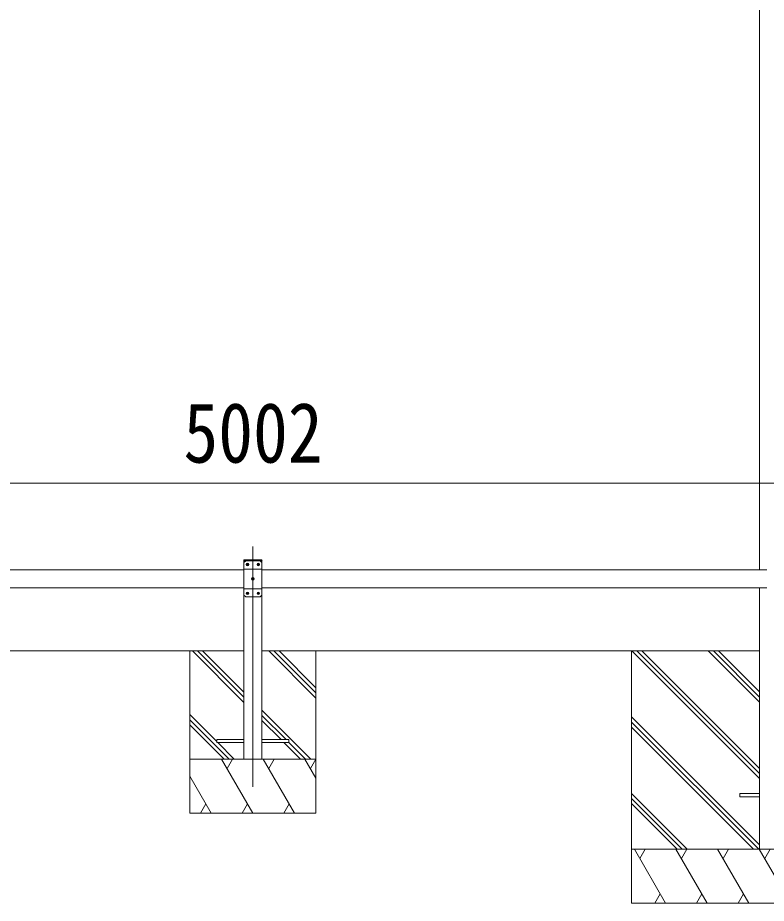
# Model space of a CAD drawing. Units: millimetres at full size; details may follow other scales. Extents: x -9783 to 9892, y -6828 to 6752.
# Drawn here: x -288 to 1788, y -4157 to -1700 of the extents above; entities that cross this region are included whole.
import ezdxf
from ezdxf.enums import TextEntityAlignment as Align

# ---------------------------------------------------------------- set-up
doc = ezdxf.new("R2010")
doc.units = ezdxf.units.MM
doc.header["$LTSCALE"] = 35
for name, color, linetype, lineweight in [('0-0_0', 7, 'Continuous', 9), ('0-1_本体', 4, 'Continuous', 9), ('0-2_部品', 7, 'Continuous', 9), ('0-4_TABLE1', 3, 'Continuous', 9), ('0-5_DIM1', 3, 'Continuous', 9), ('0-8_PARTS2', 2, 'Continuous', 9), ('0-A_寸法', 6, 'Continuous', 9)]:
    doc.layers.add(name, color=color, linetype=linetype, lineweight=lineweight)
doc.styles.add('ＭＳ ゴシック', font='')
doc.styles.get('ＭＳ ゴシック').set_extended_font_data('MS Gothic')

msp = doc.modelspace()

# ---------------------------------------------------------------- linework, layer by layer
at = {"layer": '0-0_0'}
for p, q in [((339.1, -3456.63), (-1040.7, -3456.63)), ((189.1, -3906.63), (189.1, -3456.63)), ((339.1, -3599.4), (196.33, -3456.63)), ((339.1, -3585.25), (210.47, -3456.63)), ((339.1, -3571.11), (224.61, -3456.63)), ((1768.89, -3456.63), (389.1, -3456.63)), ((539.1, -3587.26), (408.46, -3456.63)), ((539.1, -3573.12), (422.6, -3456.63)), ((539.1, -3558.98), (436.75, -3456.63)), ((539.1, -3456.63), (539.1, -3906.63)), ((1414.09, -3456.63), (1414.09, -4156.63)), ((1768.89, -3810.69), (1414.83, -3456.63)), ((1768.89, -3796.55), (1428.97, -3456.63)), ((1768.89, -3782.41), (1443.11, -3456.63)), ((1768.89, -3598.56), (1626.96, -3456.63)), ((1768.89, -3584.42), (1641.11, -3456.63)), ((1768.89, -3570.28), (1655.25, -3456.63)), ((264.1, -3708.24), (189.1, -3633.24)), ((524.62, -3756.63), (389.1, -3621.11)), ((456.47, -3702.63), (389.1, -3635.25)), ((298.34, -3756.63), (189.1, -3647.39)), ((442.33, -3702.63), (389.1, -3649.4)), ((1768.89, -3994.54), (1414.09, -3639.74)), ((1766.84, -4006.63), (1414.09, -3653.88)), ((284.2, -3756.63), (189.1, -3661.53)), ((1752.7, -4006.63), (1414.09, -3668.03)), ((312.48, -3756.63), (266.48, -3710.63)), ((496.33, -3756.63), (450.33, -3710.63)), ((510.48, -3756.63), (464.1, -3710.25)), ((539.1, -3756.63), (189.1, -3756.63)), ((364.09, -3906.63), (277.49, -3756.63)), ((292.49, -3782.61), (307.49, -3756.63)), ((479.56, -3906.63), (392.96, -3756.63)), ((407.96, -3782.61), (422.96, -3756.63)), ((539.1, -3809.75), (508.43, -3756.63)), ((523.43, -3782.61), (538.43, -3756.63)), ((248.62, -3906.63), (189.1, -3803.53)), ((1568.85, -4006.63), (1414.09, -3851.87)), ((233.62, -3880.65), (218.62, -3906.63)), ((349.09, -3880.65), (334.09, -3906.63)), ((464.56, -3880.65), (449.56, -3906.63)), ((1554.71, -4006.63), (1414.09, -3866.02)), ((1540.57, -4006.63), (1414.09, -3880.16)), ((539.1, -3906.63), (189.1, -3906.63)), ((1414.09, -4006.63), (2214.09, -4006.63)), ((1508.57, -4156.63), (1421.97, -4006.63)), ((1451.97, -4006.63), (1436.97, -4032.61)), ((1624.04, -4156.63), (1537.44, -4006.63)), ((1567.44, -4006.63), (1552.44, -4032.61)), ((1739.51, -4156.63), (1652.91, -4006.63)), ((1667.91, -4032.61), (1682.91, -4006.63)), ((1854.98, -4156.63), (1768.38, -4006.63)), ((1783.38, -4032.61), (1798.38, -4006.63)), ((1493.57, -4130.65), (1478.57, -4156.63)), ((1609.04, -4130.65), (1594.04, -4156.63)), ((1724.51, -4130.65), (1709.51, -4156.63)), ((2214.09, -4156.63), (1414.09, -4156.63))]:
    msp.add_line(p, q, dxfattribs=at)
at = {"layer": '0-1_本体'}
for p, q in [((1769.09, -830.25), (1769.09, -3231.63)), ((1769.09, -3281.63), (1769.09, -4006.63))]:
    msp.add_line(p, q, dxfattribs=at)
at = {"layer": '0-2_部品', "color": 4}
for p, q in [((389.1, -3702.63), (464.1, -3702.63)), ((339.1, -3710.63), (264.1, -3710.63)), ((1714.09, -3852.13), (1714.09, -3861.13)), ((1768.89, -3852.13), (1714.09, -3852.13)), ((1768.89, -3861.13), (1714.09, -3861.13))]:
    msp.add_line(p, q, dxfattribs=at)
for points in [[(264.1, -3710.63), (264.1, -3702.63), (339.1, -3702.63)], [(464.1, -3702.63), (464.1, -3710.63), (389.1, -3710.63)]]:
    msp.add_lwpolyline(points, dxfattribs=at)
at = {"layer": '0-4_TABLE1'}
for p, q in [((338.8, -3206.63), (338.9, -3204.58)), ((389.4, -3206.63), (338.8, -3206.63)), ((344.1, -3206.63), (339.1, -3211.63)), ((339.1, -3211.63), (339.1, -3301.63)), ((388.29, -3203.63), (339.9, -3203.63)), ((384.1, -3206.63), (344.1, -3206.63)), ((347.84, -3216.21), (347, -3216.21)), ((350.36, -3217.05), (351.2, -3217.05)), ((377.84, -3216.21), (377, -3216.21)), ((380.36, -3217.05), (381.2, -3217.05)), ((384.1, -3206.63), (389.1, -3211.63)), ((389.1, -3301.63), (389.1, -3211.63)), ((389.4, -3206.63), (389.29, -3204.58)), ((389.1, -3229.33), (339.1, -3229.33)), ((362.84, -3256.21), (362, -3256.21)), ((365.36, -3257.05), (366.2, -3257.05)), ((389.1, -3283.93), (339.1, -3283.93)), ((344.1, -3306.63), (339.1, -3301.63)), ((344.1, -3306.63), (384.1, -3306.63)), ((347.84, -3296.21), (347, -3296.21)), ((350.36, -3297.05), (351.2, -3297.05)), ((377.84, -3296.21), (377, -3296.21)), ((380.36, -3297.05), (381.2, -3297.05)), ((384.1, -3306.63), (389.1, -3301.63))]:
    msp.add_line(p, q, dxfattribs=at)
for points in [[(347, -3216.21), (347, -3217.05), (347.84, -3217.05)], [(349.52, -3215.37), (349.52, -3214.53), (348.68, -3214.53), (348.68, -3215.37)], [(348.68, -3217.89), (348.68, -3218.73), (349.52, -3218.73), (349.52, -3217.89)], [(351.2, -3217.05), (351.2, -3216.21), (350.36, -3216.21)], [(377, -3216.21), (377, -3217.05), (377.84, -3217.05)], [(379.52, -3215.37), (379.52, -3214.53), (378.68, -3214.53), (378.68, -3215.37)], [(378.68, -3217.89), (378.68, -3218.73), (379.52, -3218.73), (379.52, -3217.89)], [(381.2, -3217.05), (381.2, -3216.21), (380.36, -3216.21)], [(362, -3256.21), (362, -3257.05), (362.84, -3257.05)], [(364.52, -3255.37), (364.52, -3254.53), (363.68, -3254.53), (363.68, -3255.37)], [(363.68, -3257.89), (363.68, -3258.73), (364.52, -3258.73), (364.52, -3257.89)], [(366.2, -3257.05), (366.2, -3256.21), (365.36, -3256.21)], [(347, -3296.21), (347, -3297.05), (347.84, -3297.05)], [(349.52, -3295.37), (349.52, -3294.53), (348.68, -3294.53), (348.68, -3295.37)], [(348.68, -3297.89), (348.68, -3298.73), (349.52, -3298.73), (349.52, -3297.89)], [(351.2, -3297.05), (351.2, -3296.21), (350.36, -3296.21)], [(377, -3296.21), (377, -3297.05), (377.84, -3297.05)], [(379.52, -3295.37), (379.52, -3294.53), (378.68, -3294.53), (378.68, -3295.37)], [(378.68, -3297.89), (378.68, -3298.73), (379.52, -3298.73), (379.52, -3297.89)], [(381.2, -3297.05), (381.2, -3296.21), (380.36, -3296.21)]]:
    msp.add_lwpolyline(points, dxfattribs=at)
for centre in [(349.1, -3216.63), (379.1, -3216.63), (364.1, -3256.63), (349.1, -3296.63), (379.1, -3296.63)]:
    msp.add_circle(centre, 3.5, dxfattribs=at)
for centre, radius, start, end in [((339.9, -3204.63), 1, 90, 176.99994), ((347.84, -3215.37), 0.84, 270, 0), ((347.84, -3217.89), 0.84, 0, 90), ((350.36, -3215.37), 0.84, 180, 270), ((350.36, -3217.89), 0.84, 90, 180), ((377.84, -3215.37), 0.84, 270, 0), ((377.84, -3217.89), 0.84, 0, 90), ((380.36, -3215.37), 0.84, 180, 270), ((380.36, -3217.89), 0.84, 90, 180), ((388.29, -3204.63), 1, 3.00011, 90), ((362.84, -3255.37), 0.84, 270, 0), ((362.84, -3257.89), 0.84, 0, 90), ((365.36, -3255.37), 0.84, 180, 270), ((365.36, -3257.89), 0.84, 90, 180), ((347.84, -3295.37), 0.84, 270, 0), ((347.84, -3297.89), 0.84, 0, 90), ((350.36, -3295.37), 0.84, 180, 270), ((350.36, -3297.89), 0.84, 90, 180), ((377.84, -3295.37), 0.84, 270, 0), ((377.84, -3297.89), 0.84, 0, 90), ((380.36, -3295.37), 0.84, 180, 270), ((380.36, -3297.89), 0.84, 90, 180)]:
    msp.add_arc(centre, radius, start, end, dxfattribs=at)
at = {"layer": '0-5_DIM1'}
for p, q in [((339.1, -3756.63), (339.1, -3206.63)), ((389.1, -3206.63), (339.1, -3206.63)), ((389.1, -3756.63), (389.1, -3206.63)), ((339.1, -3231.63), (-1060.9, -3231.63)), ((1789.09, -3231.63), (389.1, -3231.63)), ((339.1, -3281.63), (-1060.9, -3281.63)), ((1789.09, -3281.63), (389.1, -3281.63))]:
    msp.add_line(p, q, dxfattribs=at)
at = {"layer": '0-8_PARTS2'}
msp.add_line((364.1, -3833.19), (364.1, -3167.15), dxfattribs=at)
at = {"layer": '0-A_寸法'}
msp.add_line((2865.09, -2991.16), (-2136.9, -2991.16), dxfattribs=at)

# ---------------------------------------------------------------- texts
at = {"layer": '0-A_寸法', "color": 7, "style": 'ＭＳ ゴシック', "width": 0.85}
msp.add_text('5002', height=166.8, dxfattribs=at).set_placement((171.6, -2984.16), align=Align.BOTTOM_LEFT)

doc.saveas('drawing.dxf')
